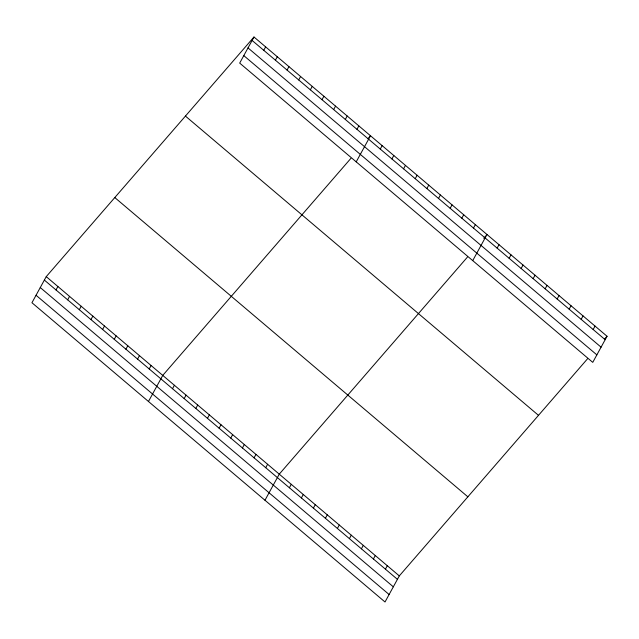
<?xml version="1.0" encoding="UTF-8"?>
<svg xmlns="http://www.w3.org/2000/svg" width="639" height="639" viewBox="0 0 639 639"><rect width="100%" height="100%" fill="white"/><g stroke="black" fill="none" stroke-linecap="round" stroke-linejoin="round"><path stroke-width="0.96" d="M253.987 37.006L239.697 63.101L592.76 362.361L607.05 336.266L253.987 37.006L46.24 276.639L31.95 302.734L385.013 601.994L399.303 575.899L587.465 358.862M56.008 289.946L57.885 286.512M67.662 299.827L69.539 296.392M79.308 309.699L81.193 306.265M90.962 319.572L92.839 316.145M102.615 329.452L104.492 326.018M263.755 50.313L265.64 46.879M114.261 339.325L116.146 335.89M275.409 60.186L277.286 56.751M125.915 349.206L127.792 345.771M287.063 70.066L288.94 66.632M137.569 359.078L139.446 355.643M298.709 79.939L300.594 76.504M149.214 368.951L151.1 365.524M310.362 89.811L312.239 86.385M148.464 401.492L162.745 375.397L350.907 158.352M322.016 99.692L323.893 96.257M172.522 388.704L174.399 385.269M333.662 109.565L335.547 106.13M184.168 398.576L186.053 395.15M345.316 119.445L347.193 116.01M195.822 408.457L197.699 405.022M356.969 129.318L358.846 125.883M207.475 418.329L209.352 414.895M356.211 161.859L370.5 135.764L367.888 138.775M219.121 428.21L221.006 424.775M380.269 149.071L382.146 145.636M230.775 438.082L232.652 434.648M391.923 158.943L393.8 155.509M242.429 447.955L244.306 444.528M403.568 168.816L405.453 165.389M254.074 457.836L255.959 454.401M415.222 178.696L417.099 175.262M265.728 467.708L267.605 464.273M426.876 188.569L428.753 185.134M264.969 500.249L279.259 474.154L467.421 257.11M438.522 198.449L440.407 195.015M289.387 487.757L291.264 484.33M450.175 208.322L452.053 204.887M301.384 497.933L303.269 494.498M461.829 218.195L463.706 214.768M313.39 508.109L315.275 504.674M473.475 228.075L475.36 224.64M325.395 518.285L327.28 514.85M472.724 260.608L487.006 234.513L483.747 238.283M337.4 528.461L339.277 525.026M497.134 248.124L499.011 244.689M349.405 538.637L351.282 535.202M509.139 258.3L511.016 254.865M361.41 548.805L363.287 545.379M521.144 268.476L523.021 265.041M373.416 558.981L375.293 555.555M533.142 278.652L535.027 275.217M385.421 569.157L387.298 565.723M545.147 288.82L547.032 285.393M557.152 298.996L559.037 295.561M569.157 309.172L571.034 305.738M581.163 319.348L583.04 315.914M593.168 329.524L595.045 326.09M604.438 339.277L607.05 336.266M252.109 40.441L605.173 339.7M248.012 47.917L601.075 347.177M243.794 55.617L596.858 354.885M185.43 116.082L538.493 415.342M114.796 197.563L467.86 496.822M46.24 276.639L399.303 575.899M44.355 280.074L397.418 579.333M40.265 287.55L393.328 586.81M36.048 295.258L389.111 594.518"/></g></svg>
